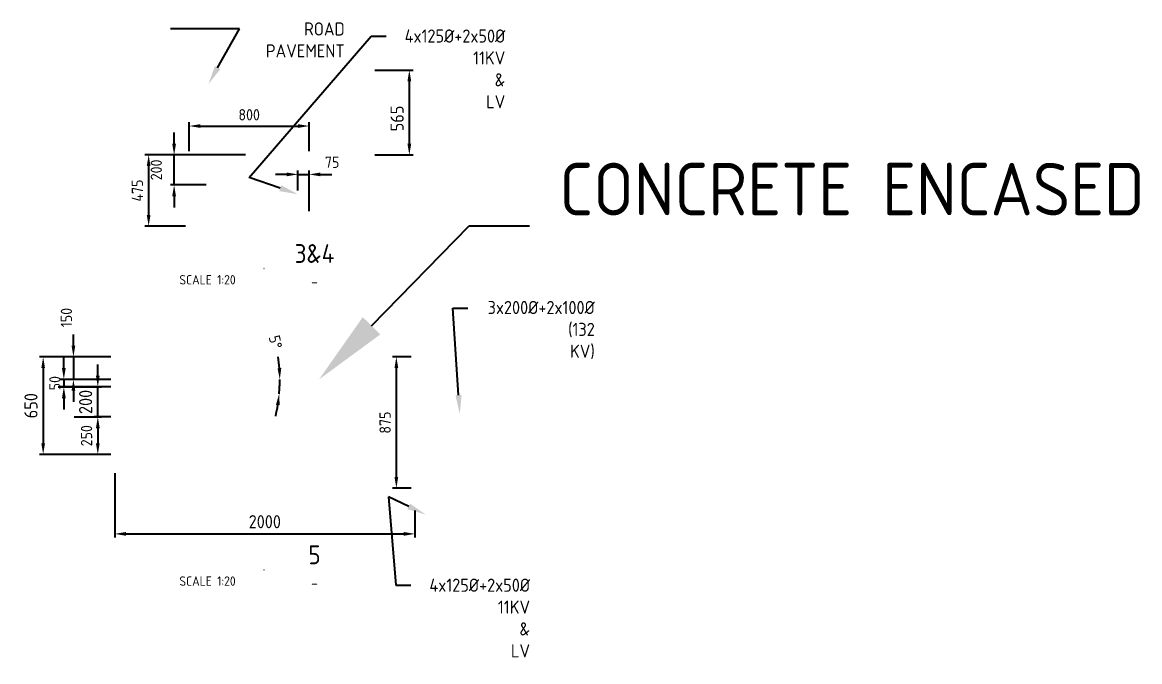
# Paper-space layout 'SHEET (5)' of a CAD drawing. Header units: metres. Extents: x -9 to 1337, y -9 to 581.
# Drawn here: x 1244.4 to 1251.84, y 63.49 to 67.75 of the extents above; entities that cross this region are included whole.
import ezdxf
from ezdxf import colors
from ezdxf.entities.mleader import LeaderData, LeaderLine
from ezdxf.enums import TextEntityAlignment as Align
from ezdxf.math import Vec2, Vec3

# ---------------------------------------------------------------- set-up
doc = ezdxf.new("R2010")
doc.units = ezdxf.units.M
for name, color, linetype in [('_symbol', 7, 'Continuous'), ('_User Miscellaneous1', 7, 'Continuous'), ('_User Miscellaneous1 @ 0.025', 7, 'Continuous'), ('C-ANNO-TEXT-WIPE', 7, 'Continuous')]:
    doc.layers.add(name, color=color, linetype=linetype)
doc.layers.add('C-ANNO-TEXT', color=254, linetype='Continuous', lineweight=0)
doc.styles.add('IsoCP', font='isocp.shx')
doc.dimstyles.new('NWRL Standard', dxfattribs={"dimtxt": 3.5, "dimasz": 3, "dimexe": 1, "dimexo": 1, "dimgap": 1.5, "dimtad": 1, "dimdec": 0, "dimlfac": 1000, "dimzin": 0, "dimdsep": 46, "dimtxsty": 'IsoCP', "dimcen": 0, "dimdle": 2, "dimclrd": 256, "dimclre": 256, "dimclrt": 7, "dimadec": 0, "dimazin": 0, "dimtfac": 1, "dimtdec": 0, "dimtmove": 0, "dimatfit": 2, "dimfxl": 1, "dimtolj": 1, "dimtzin": 0, "dimarcsym": 0})

# ---------------------------------------------------------------- blocks, each defined once
blk = doc.blocks.new('*D278')
at = {"layer": '_User Miscellaneous1', "lineweight": -2, "transparency": 16777216}
for p, q in [((1246.161, 66.7397), (1246.086, 66.7397)), ((1246.236, 66.6322), (1246.236, 66.7647)), ((1246.236, 66.7397), (1246.311, 66.7397)), ((1246.311, 66.4947), (1246.311, 66.7647)), ((1246.386, 66.7397), (1246.461, 66.7397))]:
    blk.add_line(p, q, dxfattribs=at)
at = {"layer": '_User Miscellaneous1', "transparency": 16777216}
for points in [[(1246.161, 66.7522), (1246.161, 66.7272), (1246.236, 66.7397)], [(1246.386, 66.7522), (1246.386, 66.7272), (1246.311, 66.7397)]]:
    blk.add_solid(points, dxfattribs=at)
at = {"layer": 'Defpoints', "color": 0, "transparency": 16777216}
for p in [(1246.311, 66.7397), (1246.236, 66.6072), (1246.311, 66.4697)]:
    blk.add_point(p, dxfattribs=at)
at = {"layer": '_User Miscellaneous1', "color": 7, "transparency": 16777216, "insert": (1246.4635, 66.8206), "char_height": 0.075, "attachment_point": 5, "style": 'IsoCP'}
blk.add_mtext('\\A1;75', dxfattribs=at)
blk = doc.blocks.new('*D279')
at = {"layer": '_User Miscellaneous1', "lineweight": -2, "transparency": 16777216}
for p, q in [((1245.486, 66.8697), (1245.2163, 66.8697)), ((1245.2413, 66.7947), (1245.2413, 66.4697)), ((1245.486, 66.3947), (1245.2163, 66.3947))]:
    blk.add_line(p, q, dxfattribs=at)
at = {"layer": '_User Miscellaneous1', "transparency": 16777216}
for points in [[(1245.2288, 66.7947), (1245.2538, 66.7947), (1245.2413, 66.8697)], [(1245.2288, 66.4697), (1245.2538, 66.4697), (1245.2413, 66.3947)]]:
    blk.add_solid(points, dxfattribs=at)
at = {"layer": 'Defpoints', "color": 0, "transparency": 16777216}
for p in [(1245.511, 66.8697), (1245.2413, 66.3947), (1245.511, 66.3947)]:
    blk.add_point(p, dxfattribs=at)
at = {"layer": '_User Miscellaneous1', "color": 7, "transparency": 16777216, "insert": (1245.1663, 66.6322), "char_height": 0.075, "attachment_point": 5, "rotation": 90, "style": 'IsoCP'}
blk.add_mtext('\\A1;475', dxfattribs=at)
blk = doc.blocks.new('*D280')
at = {"layer": '_User Miscellaneous1', "lineweight": -2, "transparency": 16777216}
for p, q in [((1245.511, 66.8947), (1245.511, 67.087)), ((1246.311, 66.8947), (1246.311, 67.087)), ((1245.586, 67.062), (1246.236, 67.062))]:
    blk.add_line(p, q, dxfattribs=at)
at = {"layer": '_User Miscellaneous1', "transparency": 16777216}
for points in [[(1245.586, 67.0745), (1245.586, 67.0495), (1245.511, 67.062)], [(1246.236, 67.0745), (1246.236, 67.0495), (1246.311, 67.062)]]:
    blk.add_solid(points, dxfattribs=at)
at = {"layer": 'Defpoints', "color": 0, "transparency": 16777216}
for p in [(1246.311, 67.062), (1245.511, 66.8697), (1246.311, 66.8697)]:
    blk.add_point(p, dxfattribs=at)
at = {"layer": '_User Miscellaneous1', "color": 7, "transparency": 16777216, "insert": (1245.911, 67.137), "char_height": 0.075, "attachment_point": 5, "style": 'IsoCP'}
blk.add_mtext('\\A1;800', dxfattribs=at)
blk = doc.blocks.new('*D281')
at = {"layer": '_User Miscellaneous1', "lineweight": -2, "transparency": 16777216}
for p, q in [((1244.7402, 65.599), (1244.7402, 65.674)), ((1244.9903, 65.524), (1244.7152, 65.524)), ((1244.7402, 65.524), (1244.7402, 65.374)), ((1244.9903, 65.374), (1244.7152, 65.374)), ((1244.7402, 65.299), (1244.7402, 65.224))]:
    blk.add_line(p, q, dxfattribs=at)
at = {"layer": '_User Miscellaneous1', "transparency": 16777216}
for points in [[(1244.7277, 65.599), (1244.7527, 65.599), (1244.7402, 65.524)], [(1244.7277, 65.299), (1244.7527, 65.299), (1244.7402, 65.374)]]:
    blk.add_solid(points, dxfattribs=at)
at = {"layer": 'Defpoints', "color": 0, "transparency": 16777216}
for p in [(1245.0153, 65.524), (1244.7402, 65.374), (1245.0153, 65.374)]:
    blk.add_point(p, dxfattribs=at)
at = {"layer": '_User Miscellaneous1', "color": 7, "transparency": 16777216, "insert": (1244.6932, 65.7859), "char_height": 0.075, "attachment_point": 5, "rotation": 90, "style": 'IsoCP'}
blk.add_mtext('\\A1;150', dxfattribs=at)
blk = doc.blocks.new('*D282')
at = {"layer": '_User Miscellaneous1', "lineweight": -2, "transparency": 16777216}
for p, q in [((1244.9027, 65.399), (1244.9027, 65.474)), ((1244.6379, 65.324), (1244.9277, 65.324)), ((1244.9027, 65.124), (1244.9027, 65.324)), ((1244.7458, 65.124), (1244.9277, 65.124)), ((1244.9027, 65.049), (1244.9027, 64.974))]:
    blk.add_line(p, q, dxfattribs=at)
at = {"layer": '_User Miscellaneous1', "transparency": 16777216}
for points in [[(1244.8902, 65.399), (1244.9152, 65.399), (1244.9027, 65.324)], [(1244.8902, 65.049), (1244.9152, 65.049), (1244.9027, 65.124)]]:
    blk.add_solid(points, dxfattribs=at)
at = {"layer": 'Defpoints', "color": 0, "transparency": 16777216}
for p in [(1244.6129, 65.324), (1244.9027, 65.324), (1244.7208, 65.124)]:
    blk.add_point(p, dxfattribs=at)
at = {"layer": '_User Miscellaneous1', "color": 7, "transparency": 16777216, "insert": (1244.8214, 65.224), "char_height": 0.0875, "attachment_point": 5, "rotation": 90, "style": 'IsoCP'}
blk.add_mtext('\\A1;200', dxfattribs=at)
blk = doc.blocks.new('*D284')
at = {"layer": '_User Miscellaneous1', "lineweight": -2, "transparency": 16777216}
for start, end in [(3.9078, 7.81561), (354.99394, 0), (347.17833, 351.08614)]:
    blk.add_arc((1245.0153, 65.374), 1.0999, start, end, dxfattribs=at)
at = {"layer": '_User Miscellaneous1', "transparency": 16777216}
for points in [[(1246.125, 65.4494), (1246.1001, 65.4486), (1246.1151, 65.374)], [(1246.0894, 65.2051), (1246.1142, 65.2021), (1246.1109, 65.2781)]]:
    blk.add_solid(points, dxfattribs=at)
at = {"layer": 'Defpoints', "color": 0, "transparency": 16777216}
for p in [(1245.0153, 65.374), (1245.0153, 65.374), (1248.4342, 65.374), (1246.1132, 65.31), (1250.3496, 64.9068)]:
    blk.add_point(p, dxfattribs=at)
at = {"layer": '_User Miscellaneous1', "color": 7, "transparency": 16777216, "insert": (1246.0866, 65.623), "char_height": 0.075, "attachment_point": 5, "rotation": 283.08568, "style": 'IsoCP'}
blk.add_mtext('\\A1;5°', dxfattribs=at)
blk = doc.blocks.new('*D285')
at = {"layer": '_User Miscellaneous1', "lineweight": -2, "transparency": 16777216}
for p, q in [((1244.9903, 65.124), (1244.8777, 65.124)), ((1244.9027, 65.049), (1244.9027, 64.949)), ((1244.9903, 64.874), (1244.8777, 64.874))]:
    blk.add_line(p, q, dxfattribs=at)
at = {"layer": '_User Miscellaneous1', "transparency": 16777216}
for points in [[(1244.8902, 65.049), (1244.9152, 65.049), (1244.9027, 65.124)], [(1244.8902, 64.949), (1244.9152, 64.949), (1244.9027, 64.874)]]:
    blk.add_solid(points, dxfattribs=at)
at = {"layer": 'Defpoints', "color": 0, "transparency": 16777216}
for p in [(1245.0153, 65.124), (1244.9027, 64.874), (1245.0153, 64.874)]:
    blk.add_point(p, dxfattribs=at)
at = {"layer": '_User Miscellaneous1', "color": 7, "transparency": 16777216, "insert": (1244.8277, 64.999), "char_height": 0.075, "attachment_point": 5, "rotation": 90, "style": 'IsoCP'}
blk.add_mtext('\\A1;250', dxfattribs=at)
blk = doc.blocks.new('*D286')
at = {"layer": '_User Miscellaneous1', "lineweight": -2, "transparency": 16777216}
for p, q in [((1244.6764, 65.449), (1244.6764, 65.524)), ((1244.9903, 65.374), (1244.6514, 65.374)), ((1244.6764, 65.374), (1244.6764, 65.324)), ((1244.9903, 65.324), (1244.6514, 65.324)), ((1244.6764, 65.249), (1244.6764, 65.174))]:
    blk.add_line(p, q, dxfattribs=at)
at = {"layer": '_User Miscellaneous1', "transparency": 16777216}
for points in [[(1244.6639, 65.449), (1244.6889, 65.449), (1244.6764, 65.374)], [(1244.6639, 65.249), (1244.6889, 65.249), (1244.6764, 65.324)]]:
    blk.add_solid(points, dxfattribs=at)
at = {"layer": 'Defpoints', "color": 0, "transparency": 16777216}
for p in [(1245.0153, 65.374), (1244.6764, 65.324), (1245.0153, 65.324)]:
    blk.add_point(p, dxfattribs=at)
at = {"layer": '_User Miscellaneous1', "color": 7, "transparency": 16777216, "insert": (1244.6165, 65.349), "char_height": 0.075, "attachment_point": 5, "rotation": 90, "style": 'IsoCP'}
blk.add_mtext('\\A1;50', dxfattribs=at)
blk = doc.blocks.new('sym_section')
at = {"layer": 'C-ANNO-TEXT', "color": 1}
blk.add_line((0.04, 0), (0, 0), dxfattribs=at)
blk.add_circle((0.04, 0), 0.009, dxfattribs=at)
at = {"layer": 'C-ANNO-TEXT', "color": 1, "style": 'IsoCP'}
blk.add_text('SECTION', height=0.005, dxfattribs=at).set_placement((0, 0))
blk.add_attdef('PREFIX', text='', height=0.005, dxfattribs=at).set_placement((0, 0), align=Align.RIGHT)
blk.add_attdef('SECTION-LETTER', text='', height=0.005, dxfattribs=at).set_placement((0.04, 0), align=Align.MIDDLE)
for height in [0.005, 0.000005]:
    blk.add_attdef('SUFFIX', (0.04, 0), '', height=height, dxfattribs=at)
at = {"layer": 'C-ANNO-TEXT', "style": 'IsoCP'}
blk.add_attdef('SCALE', (0, -0.01), '', height=0.0035, dxfattribs=at)
at = {"layer": 'C-ANNO-TEXT', "color": 7, "style": 'IsoCP'}
blk.add_attdef('PLAN-NO.', text='', height=0.0025, dxfattribs=at).set_placement((0.04, 0), align=Align.MIDDLE)
blk = doc.blocks.new('*D287')
at = {"layer": '_User Miscellaneous1', "lineweight": -2, "transparency": 16777216}
for p, q in [((1245.411, 66.9447), (1245.411, 67.0197)), ((1245.886, 66.8697), (1245.386, 66.8697)), ((1245.411, 66.6697), (1245.411, 66.8697)), ((1245.6235, 66.6697), (1245.386, 66.6697)), ((1245.411, 66.5947), (1245.411, 66.5197))]:
    blk.add_line(p, q, dxfattribs=at)
at = {"layer": '_User Miscellaneous1', "transparency": 16777216}
for points in [[(1245.3985, 66.9447), (1245.4235, 66.9447), (1245.411, 66.8697)], [(1245.3985, 66.5947), (1245.4235, 66.5947), (1245.411, 66.6697)]]:
    blk.add_solid(points, dxfattribs=at)
at = {"layer": 'Defpoints', "color": 0, "transparency": 16777216}
for p in [(1245.411, 66.8697), (1245.911, 66.8697), (1245.6485, 66.6697)]:
    blk.add_point(p, dxfattribs=at)
at = {"layer": '_User Miscellaneous1', "color": 7, "transparency": 16777216, "insert": (1245.2923, 66.7697), "char_height": 0.075, "attachment_point": 5, "rotation": 90, "style": 'IsoCP'}
blk.add_mtext('\\A1;200', dxfattribs=at)
blk = doc.blocks.new('*D288')
at = {"layer": '_User Miscellaneous1', "lineweight": -2, "transparency": 16777216}
for p, q in [((1246.7487, 67.4347), (1247.0031, 67.4347)), ((1246.9781, 66.9447), (1246.9781, 67.3597)), ((1246.7487, 66.8697), (1247.0031, 66.8697))]:
    blk.add_line(p, q, dxfattribs=at)
at = {"layer": '_User Miscellaneous1', "transparency": 16777216}
for points in [[(1246.9656, 67.3597), (1246.9906, 67.3597), (1246.9781, 67.4347)], [(1246.9656, 66.9447), (1246.9906, 66.9447), (1246.9781, 66.8697)]]:
    blk.add_solid(points, dxfattribs=at)
at = {"layer": 'Defpoints', "color": 0, "transparency": 16777216}
for p in [(1246.7237, 67.4347), (1246.9781, 67.4347), (1246.7237, 66.8697)]:
    blk.add_point(p, dxfattribs=at)
at = {"layer": '_User Miscellaneous1', "color": 7, "transparency": 16777216, "insert": (1246.8968, 67.1124), "char_height": 0.0875, "attachment_point": 5, "rotation": 90, "style": 'IsoCP'}
blk.add_mtext('\\A1;565', dxfattribs=at)
blk = doc.blocks.new('*D289')
at = {"layer": '_User Miscellaneous1', "lineweight": -2, "transparency": 16777216}
for p, q in [((1245.0153, 64.749), (1245.0153, 64.3199)), ((1247.0152, 64.5008), (1247.0152, 64.3199)), ((1245.0903, 64.3449), (1246.9402, 64.3449))]:
    blk.add_line(p, q, dxfattribs=at)
at = {"layer": '_User Miscellaneous1', "transparency": 16777216}
for points in [[(1245.0903, 64.3574), (1245.0903, 64.3324), (1245.0153, 64.3449)], [(1246.9402, 64.3574), (1246.9402, 64.3324), (1247.0152, 64.3449)]]:
    blk.add_solid(points, dxfattribs=at)
at = {"layer": 'Defpoints', "color": 0, "transparency": 16777216}
for p in [(1245.0153, 64.774), (1247.0152, 64.5258), (1247.0152, 64.3449)]:
    blk.add_point(p, dxfattribs=at)
at = {"layer": '_User Miscellaneous1', "color": 7, "transparency": 16777216, "insert": (1246.0152, 64.4261), "char_height": 0.0875, "attachment_point": 5, "style": 'IsoCP'}
blk.add_mtext('\\A1;2000', dxfattribs=at)
blk = doc.blocks.new('*D290')
at = {"layer": '_User Miscellaneous1', "lineweight": -2, "transparency": 16777216}
for p, q in [((1246.9903, 65.524), (1246.8666, 65.524)), ((1246.8916, 64.7238), (1246.8916, 65.449)), ((1246.9903, 64.6488), (1246.8666, 64.6488))]:
    blk.add_line(p, q, dxfattribs=at)
at = {"layer": '_User Miscellaneous1', "transparency": 16777216}
for points in [[(1246.8791, 65.449), (1246.9041, 65.449), (1246.8916, 65.524)], [(1246.8791, 64.7238), (1246.9041, 64.7238), (1246.8916, 64.6488)]]:
    blk.add_solid(points, dxfattribs=at)
at = {"layer": 'Defpoints', "color": 0, "transparency": 16777216}
for p in [(1246.8916, 65.524), (1247.0153, 65.524), (1247.0153, 64.6488)]:
    blk.add_point(p, dxfattribs=at)
at = {"layer": '_User Miscellaneous1', "color": 7, "transparency": 16777216, "insert": (1246.8166, 65.0864), "char_height": 0.075, "attachment_point": 5, "rotation": 90, "style": 'IsoCP'}
blk.add_mtext('\\A1;875', dxfattribs=at)
blk = doc.blocks.new('*D291')
at = {"layer": '_User Miscellaneous1', "lineweight": -2, "transparency": 16777216}
for p, q in [((1244.9903, 65.524), (1244.5136, 65.524)), ((1244.5386, 65.449), (1244.5386, 64.949)), ((1244.9903, 64.874), (1244.5136, 64.874))]:
    blk.add_line(p, q, dxfattribs=at)
at = {"layer": '_User Miscellaneous1', "transparency": 16777216}
for points in [[(1244.5261, 65.449), (1244.5511, 65.449), (1244.5386, 65.524)], [(1244.5261, 64.949), (1244.5511, 64.949), (1244.5386, 64.874)]]:
    blk.add_solid(points, dxfattribs=at)
at = {"layer": 'Defpoints', "color": 0, "transparency": 16777216}
for p in [(1245.0153, 65.524), (1244.5386, 64.874), (1245.0153, 64.874)]:
    blk.add_point(p, dxfattribs=at)
at = {"layer": '_User Miscellaneous1', "color": 7, "transparency": 16777216, "insert": (1244.4573, 65.199), "char_height": 0.0875, "attachment_point": 5, "rotation": 90, "style": 'IsoCP'}
blk.add_mtext('\\A1;650', dxfattribs=at)

psp = doc.layouts.new('SHEET (5)')

# ---------------------------------------------------------------- block references
at = {"layer": '_User Miscellaneous1 @ 0.025'}
ref = psp.add_blockref('sym_section', (1246.00872, 66.11267), dxfattribs=dict(at, xscale=0.02500000000000001, yscale=0.02500000000000001, zscale=0.02500000000000001))
ref.add_attrib('PREFIX', '%%U', dxfattribs={"layer": '_symbol', "color": 1, "height": 0.125, "style": 'IsoCP'}).set_placement((1245.46497, 66.13767), align=Align.BOTTOM_RIGHT)
ref.add_attrib('SECTION-NO.', '3&4', dxfattribs={"layer": '_symbol', "color": 1, "height": 0.125, "style": 'IsoCP'}).set_placement((1246.34622, 66.21267), align=Align.MIDDLE)
ref.add_attrib('PLAN-NO.', '-', dxfattribs={"layer": '_symbol', "color": 7, "height": 0.075, "style": 'IsoCP'}).set_placement((1246.34622, 66.02517), align=Align.MIDDLE)
ref.add_attrib('SUFFIX', '%%U', dxfattribs={"layer": '_symbol', "color": 1, "height": 0.125, "style": 'IsoCP'}).set_placement((1246.57122, 66.13767), align=Align.BOTTOM_LEFT)
ref.add_attrib('SCALE', 'SCALE 1:20', dxfattribs={"layer": '_symbol', "color": 7, "height": 0.0625, "style": 'IsoCP'}).set_placement((1245.44622, 65.98767), align=Align.BOTTOM_LEFT)
ref = psp.add_blockref('sym_section', (1246.00872, 64.10535), dxfattribs=dict(at, xscale=0.02500000000000001, yscale=0.02500000000000001, zscale=0.02500000000000001))
ref.add_attrib('PREFIX', '%%U', dxfattribs={"layer": '_symbol', "color": 1, "height": 0.125, "style": 'IsoCP'}).set_placement((1245.46497, 64.13035), align=Align.BOTTOM_RIGHT)
ref.add_attrib('SECTION-NO.', '5', dxfattribs={"layer": '_symbol', "color": 1, "height": 0.125, "style": 'IsoCP'}).set_placement((1246.34622, 64.20535), align=Align.MIDDLE)
ref.add_attrib('PLAN-NO.', '-', dxfattribs={"layer": '_symbol', "color": 7, "height": 0.075, "style": 'IsoCP'}).set_placement((1246.34622, 64.01785), align=Align.MIDDLE)
ref.add_attrib('SUFFIX', '%%U', dxfattribs={"layer": '_symbol', "color": 1, "height": 0.125, "style": 'IsoCP'}).set_placement((1246.57122, 64.13035), align=Align.BOTTOM_LEFT)
ref.add_attrib('SCALE', 'SCALE 1:20', dxfattribs={"layer": '_symbol', "color": 7, "height": 0.0625, "style": 'IsoCP'}).set_placement((1245.44622, 63.98035), align=Align.BOTTOM_LEFT)

# ---------------------------------------------------------------- dimensions: what is measured, and where the dimension line sits
at = {"layer": '_User Miscellaneous1', "color": 1}
dim = psp.add_linear_dim(base=(1246.97808, 67.4347), p1=(1246.72366, 66.8697), p2=(1246.72366, 67.4347), angle=90, dimstyle='NWRL Standard', dxfattribs=at)
dim.commit()
dim.dimension.update_dxf_attribs({"geometry": '*D288', "text_midpoint": (1246.97808, 67.11243), "dimtype": 160})
at = {"layer": '_User Miscellaneous1'}
dim = psp.add_linear_dim(base=(1246.31098, 67.06201), p1=(1245.51098, 66.8697), p2=(1246.31098, 66.8697), dimstyle='NWRL Standard', override={"dimtxt": 3, "dimtmove": 2}, dxfattribs=at)
dim.commit()
dim.dimension.update_dxf_attribs({"geometry": '*D280', "text_midpoint": (1245.91098, 67.13701)})
for base, p1, p2, picture, middle in [((1245.41105, 66.8697), (1245.64848, 66.66971), (1245.91098, 66.8697), '*D287', (1245.29229, 66.76971)), ((1245.24133, 66.3947), (1245.51098, 66.8697), (1245.51098, 66.3947), '*D279', (1245.16633, 66.6322)), ((1246.89161, 65.52403), (1247.01526, 64.64884), (1247.01526, 65.52403), '*D290', (1246.81661, 65.08643)), ((1244.90266, 64.87403), (1245.01526, 65.12403), (1245.01526, 64.87403), '*D285', (1244.82766, 64.99903))]:
    dim = psp.add_linear_dim(base=base, p1=p1, p2=p2, angle=90, dimstyle='NWRL Standard', override={"dimtxt": 3, "dimtmove": 2}, dxfattribs=at)
    dim.commit()
    dim.dimension.update_dxf_attribs({"geometry": picture, "text_midpoint": middle})
dim = psp.add_linear_dim(base=(1246.31098, 66.7397), p1=(1246.23598, 66.6072), p2=(1246.31098, 66.4697), dimstyle='NWRL Standard', override={"dimtxt": 3, "dimtmove": 2}, dxfattribs=at)
dim.commit()
dim.dimension.update_dxf_attribs({"geometry": '*D278', "text_midpoint": (1246.46353, 66.82064), "dimtype": 160})
for base, p1, p2, picture, middle in [((1244.74022, 65.37403), (1245.01526, 65.52403), (1245.01526, 65.37403), '*D281', (1244.69316, 65.7859)), ((1244.67638, 65.32403), (1245.01526, 65.37403), (1245.01526, 65.32403), '*D286', (1244.61647, 65.34903))]:
    dim = psp.add_linear_dim(base=base, p1=p1, p2=p2, angle=90, dimstyle='NWRL Standard', override={"dimtxt": 3, "dimtmove": 2}, dxfattribs=at)
    dim.commit()
    dim.dimension.update_dxf_attribs({"geometry": picture, "text_midpoint": middle, "dimtype": 160})
dim = psp.add_angular_dim_2l(base=(1246.11325, 65.31), line1=((1245.01526, 65.37403), (1250.34959, 64.90676)), line2=((1245.01526, 65.37403), (1248.43424, 65.37403)), dimstyle='NWRL Standard', override={"dimtxt": 3, "dimtmove": 2}, dxfattribs=at)
dim.commit()
dim.dimension.update_dxf_attribs({"geometry": '*D284', "text_midpoint": (1246.08655, 65.62304), "dimtype": 162})
at = {"layer": '_User Miscellaneous1', "color": 1}
dim = psp.add_linear_dim(base=(1244.53858, 64.87403), p1=(1245.01526, 65.52403), p2=(1245.01526, 64.87403), angle=90, dimstyle='NWRL Standard', dxfattribs=at)
dim.commit()
dim.dimension.update_dxf_attribs({"geometry": '*D291', "text_midpoint": (1244.45733, 65.19903)})
at = {"layer": '_User Miscellaneous1'}
dim = psp.add_linear_dim(base=(1244.90266, 65.32403), p1=(1244.72082, 65.12403), p2=(1244.61288, 65.32403), angle=90, dimstyle='NWRL Standard', dxfattribs=at)
dim.commit()
dim.dimension.update_dxf_attribs({"geometry": '*D282', "text_midpoint": (1244.90266, 65.22403), "dimtype": 160})
at = {"layer": '_User Miscellaneous1', "color": 1}
dim = psp.add_linear_dim(base=(1247.01522, 64.34486), p1=(1245.01526, 64.77403), p2=(1247.01522, 64.52584), dimstyle='NWRL Standard', dxfattribs=at)
dim.commit()
dim.dimension.update_dxf_attribs({"geometry": '*D289', "text_midpoint": (1246.01524, 64.42612)})

# ---------------------------------------------------------------- leaders
at = {"layer": '_User Miscellaneous1', "color": 7}
ml = psp.add_multileader_mtext('Standard', dxfattribs=at)
ml.set_content('{\\C7;ROAD PAVEMENT}', color=2, style='IsoCP')
ml.set_leader_properties(color=7, linetype='ByLayer', lineweight=-1)
ml.build(insert=Vec2(0, 0))
ml.multileader.update_dxf_attribs({"dogleg_length": 4, "arrow_head_size": 0.125, "scale": 0.025})
ctx = ml.context
ctx.base_point, ctx.scale, ctx.char_height, ctx.arrow_head_size, ctx.landing_gap_size, ctx.plane_origin = Vec3(1244.74381, 67.7086), 0.025, 0.0875, 0.125, 0.05, Vec3(1244.99139, 67.26391)
ctx.text_align_type = 2
notes = []
notes.append((ctx, [(1, (1, 1, 0), (1245.84631, 67.7086), (-1, 0), 0.46, [(0, [(1245.63934, 67.34141)], 0, [])])]))
ctx.mtext.insert, ctx.mtext.width, ctx.mtext.alignment, ctx.mtext.flow_direction = Vec3(1246.54756, 67.75235), 0.6857761, 3, 5
ml = psp.add_multileader_mtext('Standard', dxfattribs=at)
ml.set_content('{\\C7;4x125%%C+2x50%%C\\P11KV & LV}', color=2, style='IsoCP')
ml.set_leader_properties(color=7, linetype='ByLayer', lineweight=-1)
ml.build(insert=Vec2(0, 0))
ml.multileader.update_dxf_attribs({"dogleg_length": 4, "arrow_head_size": 0.125, "scale": 0.025})
ctx = ml.context
ctx.base_point, ctx.scale, ctx.char_height, ctx.arrow_head_size, ctx.landing_gap_size, ctx.plane_origin = Vec3(1246.82366, 67.66137), 0.025, 0.0875, 0.125, 0.05, Vec3(1246.08599, 66.60683)
ctx.text_align_type = 2
notes.append((ctx, [(1, (1, 1, 0), (1246.72366, 67.66137), (1, 0), 0.1, [(1, [(1246.23598, 66.6072), (1245.91098, 66.71969)], 0, [])])]))
ctx.mtext.insert, ctx.mtext.width, ctx.mtext.alignment, ctx.mtext.flow_direction = Vec3(1247.61741, 67.70515), 0.6857761, 3, 5
ml = psp.add_multileader_mtext('Standard', dxfattribs=at)
ml.set_content('{\\C7;3x200%%C+2x100%%C\\P(132 KV)}', color=2, style='IsoCP')
ml.set_leader_properties(color=7, linetype='ByLayer', lineweight=-1)
ml.build(insert=Vec2(0, 0))
ml.multileader.update_dxf_attribs({"dogleg_length": 4, "arrow_head_size": 0.125, "scale": 0.025})
ctx = ml.context
ctx.base_point, ctx.scale, ctx.char_height, ctx.arrow_head_size, ctx.landing_gap_size, ctx.plane_origin = Vec3(1247.36739, 65.84866), 0.025, 0.0875, 0.125, 0.05, Vec3(1247.71004, 65.1105)
ctx.text_align_type = 2
notes.append((ctx, [(1, (1, 1, 0), (1247.26739, 65.84866), (1, 0), 0.1, [(0, [(1247.3142, 65.14534)], 0, [])])]))
ctx.mtext.insert, ctx.mtext.width, ctx.mtext.alignment, ctx.mtext.flow_direction = Vec3(1248.21364, 65.89678), 0.6857761, 3, 5
ml = psp.add_multileader_mtext('Standard', dxfattribs=at)
ml.set_content('{\\C7;4x125%%C+2x50%%C\\P11KV & LV}', color=2, style='IsoCP')
ml.set_leader_properties(color=7, linetype='ByLayer', lineweight=-1)
ml.build(insert=Vec2(0, 0))
ml.multileader.update_dxf_attribs({"dogleg_length": 4, "arrow_head_size": 0.125, "scale": 0.025})
ctx = ml.context
ctx.base_point, ctx.scale, ctx.char_height, ctx.arrow_head_size, ctx.landing_gap_size, ctx.plane_origin = Vec3(1246.98886, 64.00324), 0.025, 0.0875, 0.125, 0.05, Vec3(1246.93711, 64.47352)
ctx.text_align_type = 2
notes.append((ctx, [(1, (1, 1, 0), (1246.88886, 64.00324), (1, 0), 0.1, [(1, [(1247.08711, 64.47389), (1246.84026, 64.5919)], 0, [])])]))
ctx.mtext.insert, ctx.mtext.width, ctx.mtext.alignment, ctx.mtext.flow_direction = Vec3(1247.78261, 64.04702), 0.6857761, 3, 5
for ctx, leaders in notes:
    for number, flags, end, landing, length, lines in leaders:
        leader = LeaderData()
        leader.index, (leader.has_last_leader_line, leader.has_dogleg_vector, leader.attachment_direction) = number, flags
        leader.last_leader_point, leader.dogleg_vector, leader.dogleg_length = Vec3(end), Vec3(landing), length
        for number, points, colour, breaks in lines:
            line = LeaderLine()
            line.index, line.vertices, line.color, line.breaks = number, Vec3.list(points), colors.encode_raw_color(colour), breaks
            leader.lines.append(line)
        ctx.leaders.append(leader)

# ---------------------------------------------------------------- next in the draw order: leaders
ml = psp.add_multileader_mtext('Standard', dxfattribs=at)
ml.set_content('{\\C7;CONCRETE ENCASED}', color=2, style='IsoCP')
ml.set_leader_properties(color=7, linetype='ByLayer', lineweight=-1)
ml.build(insert=Vec2(0, 0))
ml.multileader.update_dxf_attribs({"dogleg_length": 4, "arrow_head_size": 0.5, "scale": 0.1})
ctx = ml.context
ctx.base_point, ctx.scale, ctx.char_height, ctx.arrow_head_size, ctx.landing_gap_size, ctx.plane_origin = Vec3(1247.77759, 66.39667), 0.1, 0.35, 0.5, 0.2, Vec3(1246.39416, 65.49433)
ctx.left_attachment, ctx.right_attachment = 6, 6
notes = []
notes.append((ctx, [(1, (1, 1, 0), (1247.37759, 66.39667), (1, 0), 0.4, [(0, [(1246.37677, 65.37403)], 0, [])])]))
ctx.mtext.insert, ctx.mtext.flow_direction = Vec3(1247.97759, 66.81667), 5
for ctx, leaders in notes:
    for number, flags, end, landing, length, lines in leaders:
        leader = LeaderData()
        leader.index, (leader.has_last_leader_line, leader.has_dogleg_vector, leader.attachment_direction) = number, flags
        leader.last_leader_point, leader.dogleg_vector, leader.dogleg_length = Vec3(end), Vec3(landing), length
        for number, points, colour, breaks in lines:
            line = LeaderLine()
            line.index, line.vertices, line.color, line.breaks = number, Vec3.list(points), colors.encode_raw_color(colour), breaks
            leader.lines.append(line)
        ctx.leaders.append(leader)

doc.saveas('drawing.dxf')
